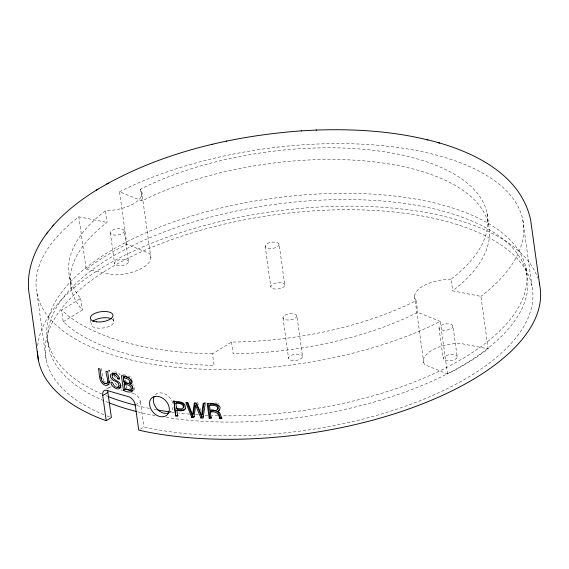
<?xml version="1.0" encoding="UTF-8"?>
<svg xmlns="http://www.w3.org/2000/svg" width="569" height="569" viewBox="0 0 569 569"><rect width="100%" height="100%" fill="white"/><g stroke="black" fill="none" stroke-linecap="round" stroke-linejoin="round"><path stroke-width="0.43" stroke-dasharray="2.85 2.13" d="M133.829 390.341L134.355 389.203L134.056 386.422M132.257 383.172L132.918 380.711L131.681 377.916M169.868 412.404L171.134 411.259M451.068 279.13A30.463 13.5 -7.9 0 0 422.184 286.598A30.463 13.5 -7.9 0 0 416.124 300.674A211.241 93.593 -7.9 0 1 231.533 342.069L212.465 353.818L214.079 365.426L199.143 364.864A236.939 104.981 -7.9 0 1 69.852 327.431L63.223 321.755L61.616 310.155L80.684 298.398A211.241 93.593 -7.9 0 1 105.471 210.736A30.463 13.5 -7.9 0 0 134.355 203.275A30.463 13.5 -7.9 0 0 140.415 189.2A211.241 93.593 -7.9 0 1 417.674 159.007A211.241 93.593 -7.9 0 1 451.068 279.13L452.689 290.802L480.912 296.385L488.195 348.897A245.744 108.878 -7.9 0 1 447.547 373.954L425.029 364.85A30.463 13.5 -7.9 0 1 431.089 350.774A30.463 13.5 -7.9 0 1 459.972 343.313L488.195 348.897M108.352 371.294L109.604 370.519L109.959 373.072M106.808 389.004L109.746 387.19M123.957 382.396L125.806 381.251L128.245 381.963M124.888 389.104L126.738 387.966L130.002 388.904M135.244 404.972L140.394 401.799A8.087 5.569 54.1 0 0 134.611 393.812M140.209 429.211L143.879 426.949L150.998 428.507A245.744 108.878 -7.9 0 0 529.668 313.882A245.744 108.878 -7.9 0 0 222.998 224.449A245.744 108.878 -7.9 0 0 104.511 414.95M63.223 321.755L82.306 310.069A211.241 93.593 -7.9 0 1 107.086 222.408L105.471 210.736M113.964 371.998C116.368 371.635 118.864 372.958 120.215 374.943M212.465 353.818L197.535 353.264A236.939 104.981 -7.9 0 1 68.244 315.831L61.616 310.155M203.958 402.375L206.014 402.475M210.95 409.417L215.224 409.623M215.217 402.916L217.223 403.272M447.547 373.954L440.264 321.442A245.744 108.878 -7.9 0 1 210.701 369.501L196.141 368.89A245.744 108.878 -7.9 0 1 62.049 330.07L55.606 324.6A245.744 108.878 -7.9 0 1 78.863 216.825L107.086 222.408M86.154 269.329L114.376 274.919A30.463 13.5 -7.9 0 0 143.26 267.451A30.463 13.5 -7.9 0 0 149.32 253.376L126.802 244.272A245.744 108.878 -7.9 0 0 86.154 269.329L78.863 216.825M111.318 387.034L110.969 386.963A8.087 4.602 62.1 0 0 108.103 389.068M131.339 392.724L134.618 393.812M107.982 370.049L109.604 370.519M123.309 374.487L130.351 376.742M120.742 389.836L122.406 390.362M106.851 415.847L109.853 416.97M126.802 244.272L119.518 191.767L142.03 200.871A211.241 93.593 -7.9 0 1 419.289 170.679A211.241 93.593 -7.9 0 1 452.689 290.802M231.533 342.069L233.155 353.733A211.241 93.593 -7.9 0 0 417.746 312.338L440.264 321.442M218.069 403.627L218.809 404.111M104.54 381.322L105.158 381.806M117.1 385.313L114.931 383.022M115.507 377.581L114.205 376.081M132.62 384.253L133.459 385.241M103.992 380.739L102.882 378.442L101.403 368.143M197.365 402.063L198.652 405.149M199.939 408.236L200.907 410.555M522.783 219.833L531.958 285.951M526.041 268.355L526.908 274.607M487.064 213.325L488.686 224.99M452.945 326.101A7.041 3.115 -7.9 0 1 442.831 330.212A7.041 3.115 -7.9 0 1 442.134 324.856A7.041 3.115 -7.9 0 1 452.945 326.101L457.192 356.699A7.041 3.115 -7.9 0 1 447.078 360.81A7.041 3.115 -7.9 0 1 446.381 355.454A7.041 3.115 -7.9 0 1 457.192 356.699M438.998 328.014L443.244 358.612M416.124 300.674L417.746 312.338M414.545 296.15L423.784 362.673M296.897 315.845A7.041 3.115 -7.9 0 1 286.783 319.956A7.041 3.115 -7.9 0 1 286.086 314.6A7.041 3.115 -7.9 0 1 296.897 315.845L302.523 356.386A7.041 3.115 -7.9 0 1 292.409 360.497A7.041 3.115 -7.9 0 1 291.712 355.141A7.041 3.115 -7.9 0 1 302.523 356.386M279.123 244.357A7.041 3.115 -7.9 0 1 269.016 248.468A7.041 3.115 -7.9 0 1 268.312 243.112A7.041 3.115 -7.9 0 1 279.123 244.357L284.749 284.898A7.041 3.115 -7.9 0 1 274.642 289.016A7.041 3.115 -7.9 0 1 273.938 283.661A7.041 3.115 -7.9 0 1 284.749 284.898M282.949 317.758L288.575 358.299M265.175 246.27L270.801 286.812M141.667 191.376L150.899 257.899M140.415 189.2L142.03 200.871M124.284 230.957A7.041 3.115 -7.9 0 1 114.17 235.068A7.041 3.115 -7.9 0 1 113.473 229.712A7.041 3.115 -7.9 0 1 124.284 230.957L128.523 261.555A7.041 3.115 -7.9 0 1 118.416 265.666A7.041 3.115 -7.9 0 1 117.719 260.31A7.041 3.115 -7.9 0 1 128.523 261.555M140.394 401.799L143.879 426.949M110.336 232.87L114.582 263.468M125.593 379.701L125.806 381.251M126.389 385.426L126.738 387.966M113.43 318.284L113.864 321.393M90.549 319.835L91.204 324.501M80.684 298.398L82.306 310.069M69.475 276.548L71.097 288.213M47.725 340.774L48.593 347.019M36.992 293.376L46.167 359.501M110.905 379.872L111.012 381.166M37.725 345.753A253.504 112.321 -7.9 0 1 275.382 211.234A253.504 112.321 -7.9 0 1 537.733 277.942M119.518 191.767A245.744 108.878 -7.9 0 1 442.063 156.646A245.744 108.878 -7.9 0 1 480.912 296.385M172.77 403.144A11.437 8.642 47.4 0 0 159.192 392.937L157.008 393.563A11.43 8.272 50.9 0 0 155.245 394.822M173.068 407.07A11.437 8.642 47.4 0 1 169.967 412.219M112.015 319.088A11.437 5.071 -7.9 0 1 104.66 327.73A11.437 5.071 -7.9 0 1 91.417 323.149M101.922 393.997A241.96 107.207 -7.9 0 1 200.053 213.496A241.96 107.207 -7.9 0 1 526.716 272.672A241.96 107.207 -7.9 0 1 222.173 415.783M217.913 415.704A241.96 107.207 -7.9 0 1 211.981 415.526M207.777 415.349A241.96 107.207 -7.9 0 1 204.435 415.185M198.268 414.808A241.96 107.207 -7.9 0 1 195.644 414.623M189.577 414.132A241.96 107.207 -7.9 0 1 178.502 413.002M174.15 412.468A241.96 107.207 -7.9 0 1 169.733 411.878M156.802 409.815A241.96 107.207 -7.9 0 1 152.606 409.04M149.291 408.386A241.96 107.207 -7.9 0 1 136.254 405.427M107.527 396.316A241.96 107.207 -7.9 0 1 105.99 395.704M108.395 402.568A241.96 107.207 -7.9 0 1 214.961 215.957A241.96 107.207 -7.9 0 1 526.382 296.3A241.96 107.207 -7.9 0 1 166.24 417.49M155.145 415.605A241.96 107.207 -7.9 0 1 137.122 411.679"/><path stroke-width="0.85" d="M203.851 403.236L202.514 414.417L201.639 415.583L196.518 403.229L194.328 403.072L192.585 415.021L187.898 402.624L185.828 402.482L191.76 417.404L193.865 417.554L195.7 405.484L196.497 404.346L201.775 416.821L200.921 418.009L195.7 405.484M201.639 415.583L203.133 403.513L205.203 403.592L203.076 418.087L200.921 418.009M195.011 402.809L193.368 413.976L192.585 415.021M114.006 374.8L114.611 373.719M109.312 381.074L108.878 382.155L107.982 382.624M112.875 372.695L112.434 375.12M183.446 407.689L183.936 406.871C184.669 402.532 179.071 402.532 176.212 402.674L175.864 403.165L176.603 408.535L181.916 408.933L183.318 407.724C184.022 403.542 178.751 403.158 175.864 403.165M47.803 232.109C33.72 249.898 25.185 273.326 29.531 296.093L38.493 360.661M175.686 415.967L173.929 400.932L175.686 415.967L177.663 416.174L176.831 410.178L177.187 409.694C179.832 409.396 183.865 411.138 185.714 408.357M176.603 408.535L176.959 408.051M191.76 417.404L192.5 416.38L194.641 416.48M209.456 405.384C212.273 405.434 218.745 404.623 217.685 409.353L215.886 410.541L210.167 410.498L209.456 405.384L210.238 404.31C213.055 404.104 219.378 403.947 218.318 408.478L217.657 409.239M210.395 412.134C215.665 410.733 219.122 413.599 219.577 418.564L221.938 418.578L219.606 412.603L217.635 411.472C225.779 405.036 211.462 402.269 207.166 403.67L209.193 418.315L211.263 418.393L210.395 412.134L211.177 411.06C217.322 409.552 219.257 412.81 220.189 417.71L221.718 417.781M209.193 418.315L209.989 417.219L208.076 403.435M219.577 418.564L220.189 417.71M217.635 411.472L219.421 410.093M52.12 226.803C65.008 211.718 81.004 199.555 97.868 189.235M46.338 233.93L53.543 225.04M120.863 385.746C120.607 392.638 110.336 387.012 110.934 382.091L112.434 382.567C116.759 393.108 124.092 383.335 113.373 380.519C104.056 372.745 118.637 370.113 119.454 379.267L117.868 378.847C117.491 376.443 114.995 374.487 112.598 374.964L112.1 375.547C111.794 380.889 120.699 380.256 120.863 385.746L119.554 386.102M117.868 378.847L119.206 378.022M123.309 377.738C125.799 378.328 130.415 378.904 129.76 382.553L128.558 383.428L123.957 382.396L123.309 377.738L125.159 376.6L129.426 377.901M107.868 392.382L111.36 417.532L106.211 420.704L102.726 395.555L107.868 392.382A8.087 4.602 62.1 0 1 107.797 390.597M124.184 384.032C126.844 384.68 131.83 385.277 131.226 389.175L130.13 390.249L124.888 389.104L124.184 384.032L126.034 382.894L130.763 384.374M123.445 390.298C130.735 394.516 136.994 390.469 130.244 384.324C134.846 379.367 125.393 375.661 121.41 375.654L123.445 390.298L125.336 389.132L132.797 390.946M129.988 384.452L131.56 383.513M106.837 183.993C166.29 151.304 233.951 135.884 301.214 130.856L301.613 130.827M96.325 190.146L108.281 183.14M131.752 389.246L132.748 388.236L132.357 385.924M130.23 382.396L131.332 381.593L130.962 379.324M211.704 144.441L212.237 144.327M226.377 141.148L226.761 141.069M121.055 387.688L117.627 387.14M316.058 130.081L316.62 130.052C353.932 128.793 391.614 131.041 427.966 139.938M301.214 130.856L316.62 130.052M108.871 384.345L104.724 383.157M175.963 415.583L178.019 415.683M201.775 416.821L203.204 416.892M209.989 417.219L211.355 417.283M173.659 401.316C177.606 401.657 184.754 401.173 185.366 406.735C186.369 411.757 179.712 411.017 176.831 410.178M115.436 373.563L116.432 373.733M426.337 139.512C469.233 149.64 520.592 172.443 530.678 220.224L539.632 284.792M437.952 142.584L439.695 143.047M106.211 420.704L99.539 418.215A253.504 112.321 -7.9 0 1 37.497 351.308M102.996 381.692L103.807 382.489M186.845 402.361L192.5 416.38M101.076 377.027L101.346 378.421M123.544 376.209L123.786 377.93M124.142 380.519L124.86 385.69M539.248 283.063A253.504 112.321 -7.9 0 1 417.76 405.683A253.504 112.321 -7.9 0 1 146.638 431.85L138.736 430.114L135.244 404.972A8.087 5.569 54.1 0 0 129.469 396.984L105.848 390.142A8.073 4.595 62.1 0 0 102.726 395.555M154.021 396.657A11.43 8.272 50.9 0 0 159.448 411.152L161.916 412.561A11.437 8.642 47.4 0 0 169.299 412.589M92.868 321.343A11.437 5.071 -7.9 0 1 111.439 318.796M168.858 411.757A241.96 107.207 -7.9 0 1 157.649 409.972M135.415 405.213A241.96 107.207 -7.9 0 1 108.302 396.614M136.283 411.465A241.96 107.207 -7.9 0 1 109.17 402.866M109.127 382.332C109.668 385.334 106.126 386.294 104.091 384.715C98.359 381.614 99.746 373.719 98.451 368.492L99.945 369.046C101.424 373.499 99.433 381.159 104.902 383.563C110.941 384.146 105.13 373.854 106.14 371.18L107.719 371.678L109.127 382.332M155.394 396.373L153.196 396.998A11.43 8.272 50.9 0 0 149.633 404.95A11.43 8.272 50.9 0 0 155.636 414.595L158.111 415.996A11.437 8.642 47.4 0 0 169.242 407.923A11.437 8.642 47.4 0 0 155.394 396.373M96.574 321.855A11.437 5.071 -7.9 0 0 113.003 315.169A11.437 5.071 -7.9 0 0 95.436 313.149A11.437 5.071 -7.9 0 0 96.574 321.855"/></g></svg>
